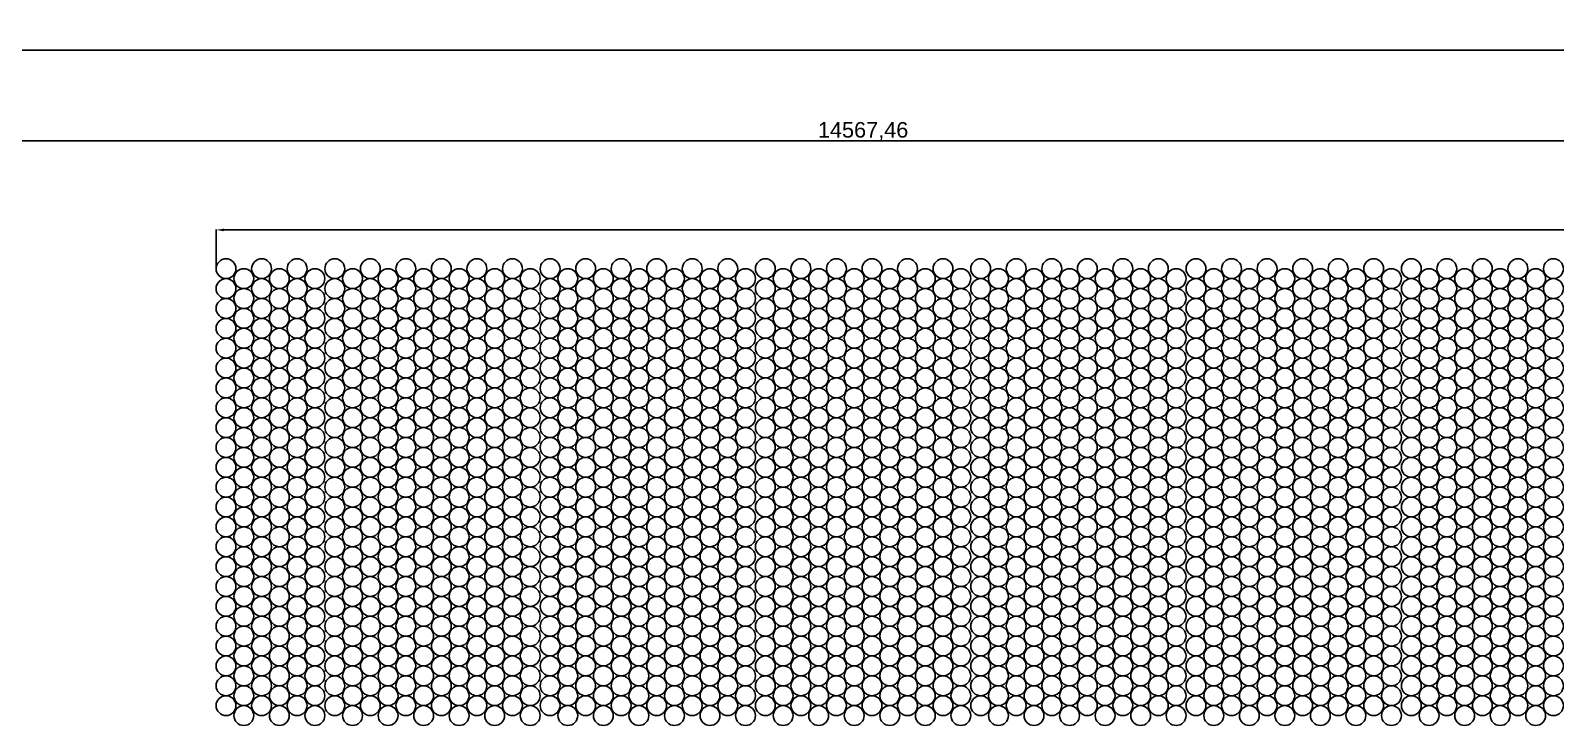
# Model space of a CAD drawing. Header units: millimetres. Extents: x -918 to 51042, y -35619 to 21649.
# Drawn here: x 7150 to 12064, y -30687 to -28447 of the extents above; entities that cross this region are included whole.
import ezdxf

# ---------------------------------------------------------------- set-up
doc = ezdxf.new("R2010")
doc.units = ezdxf.units.MM
doc.layers.add('для лазера', color=7, linetype='Continuous')
doc.styles.get("Standard").update_dxf_attribs({"font": 'arial.ttf'})
doc.dimstyles.new('ISO-25', dxfattribs={"dimtxt": 2.5, "dimasz": 2.5, "dimexe": 1.25, "dimexo": 0.625, "dimtad": 1, "dimtxsty": 'Standard', "dimcen": 2.5, "dimadec": 0, "dimazin": 0, "dimtfac": 1, "dimtmove": 0, "dimatfit": 3, "dimfxl": 1, "dimarcsym": 0})

# ---------------------------------------------------------------- blocks, each defined once
blk = doc.blocks.new('*D43')
at = {"layer": 'Defpoints', "color": 0, "transparency": 16777216}
for p in [(16773, -29089.8), (7748.1, -29214.8), (16773, -29246.8)]:
    blk.add_point(p, dxfattribs=at)
at = {"layer": 'для лазера', "color": 0, "lineweight": -2, "transparency": 16777216}
for p, q in [((7748.1, -29214.1), (7748.1, -29088.5)), ((16773, -29246.2), (16773, -29088.5)), ((7773.1, -29089.8), (16748, -29089.8))]:
    blk.add_line(p, q, dxfattribs=at)
at = {"layer": 'для лазера', "color": 0, "transparency": 16777216}
for points in [[(7773.1, -29085.6), (7773.1, -29093.9), (7748.1, -29089.8)], [(16748, -29085.6), (16748, -29093.9), (16773, -29089.8)]]:
    blk.add_solid(points, dxfattribs=at)
at = {"layer": 'для лазера', "color": 0, "transparency": 16777216, "insert": (12260.5, -29059.1), "char_height": 50, "attachment_point": 5}
blk.add_mtext('9024,9', dxfattribs=at)
blk = doc.blocks.new('*D44')
at = {"layer": 'Defpoints', "color": 0, "transparency": 16777216}
for p in [(2549, -28802.5), (2549, -29214.7), (17116.5, -29246.8)]:
    blk.add_point(p, dxfattribs=at)
at = {"layer": 'для лазера', "color": 0, "lineweight": -2, "transparency": 16777216}
for p, q in [((2549, -29214.1), (2549, -28801.2)), ((17091.5, -28802.5), (2574, -28802.5)), ((17116.5, -29246.1), (17116.5, -28801.2))]:
    blk.add_line(p, q, dxfattribs=at)
at = {"layer": 'для лазера', "color": 0, "transparency": 16777216}
for points in [[(2574, -28798.3), (2574, -28806.6), (2549, -28802.5)], [(17091.5, -28798.3), (17091.5, -28806.6), (17116.5, -28802.5)]]:
    blk.add_solid(points, dxfattribs=at)
at = {"layer": 'для лазера', "color": 0, "transparency": 16777216, "insert": (9832.7, -28771.8), "char_height": 50, "attachment_point": 5}
blk.add_mtext('14567,46', dxfattribs=at)
blk = doc.blocks.new('*D39')
at = {"layer": 'Defpoints', "color": 0, "transparency": 16777216}
for p in [(2549, -28510.5), (2549, -29214.7), (21972, -29246.8)]:
    blk.add_point(p, dxfattribs=at)
at = {"layer": 'для лазера', "color": 0, "lineweight": -2, "transparency": 16777216}
for p, q in [((2549, -29214.1), (2549, -28509.3)), ((21947, -28510.5), (2574, -28510.5)), ((21972, -29246.1), (21972, -28509.3))]:
    blk.add_line(p, q, dxfattribs=at)
at = {"layer": 'для лазера', "color": 0, "transparency": 16777216}
for points in [[(2574, -28506.4), (2574, -28514.7), (2549, -28510.5)], [(21947, -28506.4), (21947, -28514.7), (21972, -28510.5)]]:
    blk.add_solid(points, dxfattribs=at)
at = {"layer": 'для лазера', "color": 0, "transparency": 16777216, "insert": (12260.5, -28479.9), "char_height": 50, "attachment_point": 5}
blk.add_mtext('19423,03', dxfattribs=at)

msp = doc.modelspace()

# ---------------------------------------------------------------- linework, layer by layer
at = {"layer": 'для лазера', "color": 30, "true_color": 0xf26722}
for centre in [(7780.066, -29214.775), (7894.566, -29214.775), (8009.066, -29214.775), (8130.328, -29214.775), (8244.828, -29214.775), (8359.328, -29214.775), (8473.828, -29214.775), (8588.328, -29214.775), (8702.828, -29214.775), (8824.089, -29214.775), (8938.589, -29214.775), (9053.089, -29214.775), (9167.589, -29214.775), (9282.089, -29214.775), (9396.589, -29214.775), (9517.851, -29214.775), (9632.351, -29214.775), (9746.851, -29214.775), (9861.351, -29214.775), (9975.851, -29214.775), (10090.351, -29214.775), (10211.612, -29214.775), (10326.112, -29214.775), (10440.612, -29214.775), (10555.112, -29214.775), (10669.612, -29214.775), (10784.112, -29214.775), (10905.374, -29214.775), (11019.874, -29214.775), (11134.374, -29214.775), (11248.874, -29214.775), (11363.374, -29214.775), (11477.874, -29214.775), (11599.136, -29214.775), (11713.636, -29214.775), (11828.136, -29214.775), (11942.636, -29214.775), (12057.136, -29214.775), (7837.328, -29246.775), (7951.828, -29246.775), (8066.328, -29246.775), (8187.589, -29246.775), (8302.089, -29246.775), (8416.589, -29246.775), (8531.089, -29246.775), (8645.589, -29246.775), (8760.089, -29246.775), (8881.351, -29246.775), (8995.851, -29246.775), (9110.351, -29246.775), (9224.851, -29246.775), (9339.351, -29246.775), (9453.851, -29246.775), (9575.112, -29246.775), (9689.612, -29246.775), (9804.112, -29246.775), (9918.612, -29246.775), (10033.112, -29246.775), (10147.612, -29246.775), (10268.874, -29246.775), (10383.374, -29246.775), (10497.874, -29246.775), (10612.374, -29246.775), (10726.874, -29246.775), (10841.374, -29246.775), (10962.636, -29246.775), (11077.136, -29246.775), (11191.636, -29246.775), (11306.136, -29246.775), (11420.636, -29246.775), (11535.136, -29246.775), (11656.397, -29246.775), (11770.897, -29246.775), (11885.397, -29246.775), (11999.897, -29246.775), (7780.066, -29278.775), (7837.328, -29310.775), (7894.566, -29278.775), (7951.828, -29310.775), (8009.066, -29278.775), (8066.328, -29310.775), (8130.328, -29278.775), (8187.589, -29310.775), (8244.828, -29278.775), (8302.089, -29310.775), (8359.328, -29278.775), (8416.589, -29310.775), (8473.828, -29278.775), (8531.089, -29310.775), (8588.328, -29278.775), (8645.589, -29310.775), (8702.828, -29278.775), (8760.089, -29310.775), (8824.089, -29278.775), (8881.351, -29310.775), (8938.589, -29278.775), (8995.851, -29310.775), (9053.089, -29278.775), (9110.351, -29310.775), (9167.589, -29278.775), (9224.851, -29310.775), (9282.089, -29278.775), (9339.351, -29310.775), (9396.589, -29278.775), (9453.851, -29310.775), (9517.851, -29278.775), (9575.112, -29310.775), (9632.351, -29278.775), (9689.612, -29310.775), (9746.851, -29278.775), (9804.112, -29310.775), (9861.351, -29278.775), (9918.612, -29310.775), (9975.851, -29278.775), (10033.112, -29310.775), (10090.351, -29278.775), (10147.612, -29310.775), (10211.612, -29278.775), (10268.874, -29310.775), (10326.112, -29278.775), (10383.374, -29310.775), (10440.612, -29278.775), (10497.874, -29310.775), (10555.112, -29278.775), (10612.374, -29310.775), (10669.612, -29278.775), (10726.874, -29310.775), (10784.112, -29278.775), (10841.374, -29310.775), (10905.374, -29278.775), (10962.636, -29310.775), (11019.874, -29278.775), (11077.136, -29310.775), (11134.374, -29278.775), (11191.636, -29310.775), (11248.874, -29278.775), (11306.136, -29310.775), (11363.374, -29278.775), (11420.636, -29310.775), (11477.874, -29278.775), (11535.136, -29310.775), (11599.136, -29278.775), (11656.397, -29310.775), (11713.636, -29278.775), (11770.897, -29310.775), (11828.136, -29278.775), (11885.397, -29310.775), (11942.636, -29278.775), (11999.897, -29310.775), (12057.136, -29278.775), (7780.066, -29342.775), (7894.566, -29342.775), (8009.066, -29342.775), (8130.328, -29342.775), (8244.828, -29342.775), (8359.328, -29342.775), (8473.828, -29342.775), (8588.328, -29342.775), (8702.828, -29342.775), (8824.089, -29342.775), (8938.589, -29342.775), (9053.089, -29342.775), (9167.589, -29342.775), (9282.089, -29342.775), (9396.589, -29342.775), (9517.851, -29342.775), (9632.351, -29342.775), (9746.851, -29342.775), (9861.351, -29342.775), (9975.851, -29342.775), (10090.351, -29342.775), (10211.612, -29342.775), (10326.112, -29342.775), (10440.612, -29342.775), (10555.112, -29342.775), (10669.612, -29342.775), (10784.112, -29342.775), (10905.374, -29342.775), (11019.874, -29342.775), (11134.374, -29342.775), (11248.874, -29342.775), (11363.374, -29342.775), (11477.874, -29342.775), (11599.136, -29342.775), (11713.636, -29342.775), (11828.136, -29342.775), (11942.636, -29342.775), (12057.136, -29342.775), (7780.066, -29406.775), (7837.328, -29374.775), (7894.566, -29406.775), (7951.828, -29374.775), (8009.066, -29406.775), (8066.328, -29374.775), (8130.328, -29406.775), (8187.589, -29374.775), (8244.828, -29406.775), (8302.089, -29374.775), (8359.328, -29406.775), (8416.589, -29374.775), (8473.828, -29406.775), (8531.089, -29374.775), (8588.328, -29406.775), (8645.589, -29374.775), (8702.828, -29406.775), (8760.089, -29374.775), (8824.089, -29406.775), (8881.351, -29374.775), (8938.589, -29406.775), (8995.851, -29374.775), (9053.089, -29406.775), (9110.351, -29374.775), (9167.589, -29406.775), (9224.851, -29374.775), (9282.089, -29406.775), (9339.351, -29374.775), (9396.589, -29406.775), (9453.851, -29374.775), (9517.851, -29406.775), (9575.112, -29374.775), (9632.351, -29406.775), (9689.612, -29374.775), (9746.851, -29406.775), (9804.112, -29374.775), (9861.351, -29406.775), (9918.612, -29374.775), (9975.851, -29406.775), (10033.112, -29374.775), (10090.351, -29406.775), (10147.612, -29374.775), (10211.612, -29406.775), (10268.874, -29374.775), (10326.112, -29406.775), (10383.374, -29374.775), (10440.612, -29406.775), (10497.874, -29374.775), (10555.112, -29406.775), (10612.374, -29374.775), (10669.612, -29406.775), (10726.874, -29374.775), (10784.112, -29406.775), (10841.374, -29374.775), (10905.374, -29406.775), (10962.636, -29374.775), (11019.874, -29406.775), (11077.136, -29374.775), (11134.374, -29406.775), (11191.636, -29374.775), (11248.874, -29406.775), (11306.136, -29374.775), (11363.374, -29406.775), (11420.636, -29374.775), (11477.874, -29406.775), (11535.136, -29374.775), (11599.136, -29406.775), (11656.397, -29374.775), (11713.636, -29406.775), (11770.897, -29374.775), (11828.136, -29406.775), (11885.397, -29374.775), (11942.636, -29406.775), (11999.897, -29374.775), (12057.136, -29406.775), (7837.328, -29438.775), (7951.828, -29438.775), (8066.328, -29438.775), (8187.589, -29438.775), (8302.089, -29438.775), (8416.589, -29438.775), (8531.089, -29438.775), (8645.589, -29438.775), (8760.089, -29438.775), (8881.351, -29438.775), (8995.851, -29438.775), (9110.351, -29438.775), (9224.851, -29438.775), (9339.351, -29438.775), (9453.851, -29438.775), (9575.112, -29438.775), (9689.612, -29438.775), (9804.112, -29438.775), (9918.612, -29438.775), (10033.112, -29438.775), (10147.612, -29438.775), (10268.874, -29438.775), (10383.374, -29438.775), (10497.874, -29438.775), (10612.374, -29438.775), (10726.874, -29438.775), (10841.374, -29438.775), (10962.636, -29438.775), (11077.136, -29438.775), (11191.636, -29438.775), (11306.136, -29438.775), (11420.636, -29438.775), (11535.136, -29438.775), (11656.397, -29438.775), (11770.897, -29438.775), (11885.397, -29438.775), (11999.897, -29438.775), (7780.066, -29470.775), (7837.328, -29502.775), (7894.566, -29470.775), (7951.828, -29502.775), (8009.066, -29470.775), (8066.328, -29502.775), (8130.328, -29470.775), (8187.589, -29502.775), (8244.828, -29470.775), (8302.089, -29502.775), (8359.328, -29470.775), (8416.589, -29502.775), (8473.828, -29470.775), (8531.089, -29502.775), (8588.328, -29470.775), (8645.589, -29502.775), (8702.828, -29470.775), (8760.089, -29502.775), (8824.089, -29470.775), (8881.351, -29502.775), (8938.589, -29470.775), (8995.851, -29502.775), (9053.089, -29470.775), (9110.351, -29502.775), (9167.589, -29470.775), (9224.851, -29502.775), (9282.089, -29470.775), (9339.351, -29502.775), (9396.589, -29470.775), (9453.851, -29502.775), (9517.851, -29470.775), (9575.112, -29502.775), (9632.351, -29470.775), (9689.612, -29502.775), (9746.851, -29470.775), (9804.112, -29502.775), (9861.351, -29470.775), (9918.612, -29502.775), (9975.851, -29470.775), (10033.112, -29502.775), (10090.351, -29470.775), (10147.612, -29502.775), (10211.612, -29470.775), (10268.874, -29502.775), (10326.112, -29470.775), (10383.374, -29502.775), (10440.612, -29470.775), (10497.874, -29502.775), (10555.112, -29470.775), (10612.374, -29502.775), (10669.612, -29470.775), (10726.874, -29502.775), (10784.112, -29470.775), (10841.374, -29502.775), (10905.374, -29470.775), (10962.636, -29502.775), (11019.874, -29470.775), (11077.136, -29502.775), (11134.374, -29470.775), (11191.636, -29502.775), (11248.874, -29470.775), (11306.136, -29502.775), (11363.374, -29470.775), (11420.636, -29502.775), (11477.874, -29470.775), (11535.136, -29502.775), (11599.136, -29470.775), (11656.397, -29502.775), (11713.636, -29470.775), (11770.897, -29502.775), (11828.136, -29470.775), (11885.397, -29502.775), (11942.636, -29470.775), (11999.897, -29502.775), (12057.136, -29470.775), (7780.066, -29534.775), (7894.566, -29534.775), (8009.066, -29534.775), (8130.328, -29534.775), (8244.828, -29534.775), (8359.328, -29534.775), (8473.828, -29534.775), (8588.328, -29534.775), (8702.828, -29534.775), (8824.089, -29534.775), (8938.589, -29534.775), (9053.089, -29534.775), (9167.589, -29534.775), (9282.089, -29534.775), (9396.589, -29534.775), (9517.851, -29534.775), (9632.351, -29534.775), (9746.851, -29534.775), (9861.351, -29534.775), (9975.851, -29534.775), (10090.351, -29534.775), (10211.612, -29534.775), (10326.112, -29534.775), (10440.612, -29534.775), (10555.112, -29534.775), (10669.612, -29534.775), (10784.112, -29534.775), (10905.374, -29534.775), (11019.874, -29534.775), (11134.374, -29534.775), (11248.874, -29534.775), (11363.374, -29534.775), (11477.874, -29534.775), (11599.136, -29534.775), (11713.636, -29534.775), (11828.136, -29534.775), (11942.636, -29534.775), (12057.136, -29534.775), (7780.066, -29598.775), (7837.328, -29566.775), (7894.566, -29598.775), (7951.828, -29566.775), (8009.066, -29598.775), (8066.328, -29566.775), (8130.328, -29598.775), (8187.589, -29566.775), (8244.828, -29598.775), (8302.089, -29566.775), (8359.328, -29598.775), (8416.589, -29566.775), (8473.828, -29598.775), (8531.089, -29566.775), (8588.328, -29598.775), (8645.589, -29566.775), (8702.828, -29598.775), (8760.089, -29566.775), (8824.089, -29598.775), (8881.351, -29566.775), (8938.589, -29598.775), (8995.851, -29566.775), (9053.089, -29598.775), (9110.351, -29566.775), (9167.589, -29598.775), (9224.851, -29566.775), (9282.089, -29598.775), (9339.351, -29566.775), (9396.589, -29598.775), (9453.851, -29566.775), (9517.851, -29598.775), (9575.112, -29566.775), (9632.351, -29598.775), (9689.612, -29566.775), (9746.851, -29598.775), (9804.112, -29566.775), (9861.351, -29598.775), (9918.612, -29566.775), (9975.851, -29598.775), (10033.112, -29566.775), (10090.351, -29598.775), (10147.612, -29566.775), (10211.612, -29598.775), (10268.874, -29566.775), (10326.112, -29598.775), (10383.374, -29566.775), (10440.612, -29598.775), (10497.874, -29566.775), (10555.112, -29598.775), (10612.374, -29566.775), (10669.612, -29598.775), (10726.874, -29566.775), (10784.112, -29598.775), (10841.374, -29566.775), (10905.374, -29598.775), (10962.636, -29566.775), (11019.874, -29598.775), (11077.136, -29566.775), (11134.374, -29598.775), (11191.636, -29566.775), (11248.874, -29598.775), (11306.136, -29566.775), (11363.374, -29598.775), (11420.636, -29566.775), (11477.874, -29598.775), (11535.136, -29566.775), (11599.136, -29598.775), (11656.397, -29566.775), (11713.636, -29598.775), (11770.897, -29566.775), (11828.136, -29598.775), (11885.397, -29566.775), (11942.636, -29598.775), (11999.897, -29566.775), (12057.136, -29598.775), (7837.328, -29630.775), (7951.828, -29630.775), (8066.328, -29630.775), (8187.589, -29630.775), (8302.089, -29630.775), (8416.589, -29630.775), (8531.089, -29630.775), (8645.589, -29630.775), (8760.089, -29630.775), (8881.351, -29630.775), (8995.851, -29630.775), (9110.351, -29630.775), (9224.851, -29630.775), (9339.351, -29630.775), (9453.851, -29630.775), (9575.112, -29630.775), (9689.612, -29630.775), (9804.112, -29630.775), (9918.612, -29630.775), (10033.112, -29630.775), (10147.612, -29630.775), (10268.874, -29630.775), (10383.374, -29630.775), (10497.874, -29630.775), (10612.374, -29630.775), (10726.874, -29630.775), (10841.374, -29630.775), (10962.636, -29630.775), (11077.136, -29630.775), (11191.636, -29630.775), (11306.136, -29630.775), (11420.636, -29630.775), (11535.136, -29630.775), (11656.397, -29630.775), (11770.897, -29630.775), (11885.397, -29630.775), (11999.897, -29630.775), (7780.066, -29662.775), (7837.328, -29694.775), (7894.566, -29662.775), (7951.828, -29694.775), (8009.066, -29662.775), (8066.328, -29694.775), (8130.328, -29662.775), (8187.589, -29694.775), (8244.828, -29662.775), (8302.089, -29694.775), (8359.328, -29662.775), (8416.589, -29694.775), (8473.828, -29662.775), (8531.089, -29694.775), (8588.328, -29662.775), (8645.589, -29694.775), (8702.828, -29662.775), (8760.089, -29694.775), (8824.089, -29662.775), (8881.351, -29694.775), (8938.589, -29662.775), (8995.851, -29694.775), (9053.089, -29662.775), (9110.351, -29694.775), (9167.589, -29662.775), (9224.851, -29694.775), (9282.089, -29662.775), (9339.351, -29694.775), (9396.589, -29662.775), (9453.851, -29694.775), (9517.851, -29662.775), (9575.112, -29694.775), (9632.351, -29662.775), (9689.612, -29694.775), (9746.851, -29662.775), (9804.112, -29694.775), (9861.351, -29662.775), (9918.612, -29694.775), (9975.851, -29662.775), (10033.112, -29694.775), (10090.351, -29662.775), (10147.612, -29694.775), (10211.612, -29662.775), (10268.874, -29694.775), (10326.112, -29662.775), (10383.374, -29694.775), (10440.612, -29662.775), (10497.874, -29694.775), (10555.112, -29662.775), (10612.374, -29694.775), (10669.612, -29662.775), (10726.874, -29694.775), (10784.112, -29662.775), (10841.374, -29694.775), (10905.374, -29662.775), (10962.636, -29694.775), (11019.874, -29662.775), (11077.136, -29694.775), (11134.374, -29662.775), (11191.636, -29694.775), (11248.874, -29662.775), (11306.136, -29694.775), (11363.374, -29662.775), (11420.636, -29694.775), (11477.874, -29662.775), (11535.136, -29694.775), (11599.136, -29662.775), (11656.397, -29694.775), (11713.636, -29662.775), (11770.897, -29694.775), (11828.136, -29662.775), (11885.397, -29694.775), (11942.636, -29662.775), (11999.897, -29694.775), (12057.136, -29662.775), (7780.066, -29726.775), (7837.328, -29758.775), (7894.566, -29726.775), (7951.828, -29758.775), (8009.066, -29726.775), (8066.328, -29758.775), (8130.328, -29726.775), (8187.589, -29758.775), (8244.828, -29726.775), (8302.089, -29758.775), (8359.328, -29726.775), (8416.589, -29758.775), (8473.828, -29726.775), (8531.089, -29758.775), (8588.328, -29726.775), (8645.589, -29758.775), (8702.828, -29726.775), (8760.089, -29758.775), (8824.089, -29726.775), (8881.351, -29758.775), (8938.589, -29726.775), (8995.851, -29758.775), (9053.089, -29726.775), (9110.351, -29758.775), (9167.589, -29726.775), (9224.851, -29758.775), (9282.089, -29726.775), (9339.351, -29758.775), (9396.589, -29726.775), (9453.851, -29758.775), (9517.851, -29726.775), (9575.112, -29758.775), (9632.351, -29726.775), (9689.612, -29758.775), (9746.851, -29726.775), (9804.112, -29758.775), (9861.351, -29726.775), (9918.612, -29758.775), (9975.851, -29726.775), (10033.112, -29758.775), (10090.351, -29726.775), (10147.612, -29758.775), (10211.612, -29726.775), (10268.874, -29758.775), (10326.112, -29726.775), (10383.374, -29758.775), (10440.612, -29726.775), (10497.874, -29758.775), (10555.112, -29726.775), (10612.374, -29758.775), (10669.612, -29726.775), (10726.874, -29758.775), (10784.112, -29726.775), (10841.374, -29758.775), (10905.374, -29726.775), (10962.636, -29758.775), (11019.874, -29726.775), (11077.136, -29758.775), (11134.374, -29726.775), (11191.636, -29758.775), (11248.874, -29726.775), (11306.136, -29758.775), (11363.374, -29726.775), (11420.636, -29758.775), (11477.874, -29726.775), (11535.136, -29758.775), (11599.136, -29726.775), (11656.397, -29758.775), (11713.636, -29726.775), (11770.897, -29758.775), (11828.136, -29726.775), (11885.397, -29758.775), (11942.636, -29726.775), (11999.897, -29758.775), (12057.136, -29726.775), (7780.066, -29790.775), (7894.566, -29790.775), (8009.066, -29790.775), (8130.328, -29790.775), (8244.828, -29790.775), (8359.328, -29790.775), (8473.828, -29790.775), (8588.328, -29790.775), (8702.828, -29790.775), (8824.089, -29790.775), (8938.589, -29790.775), (9053.089, -29790.775), (9167.589, -29790.775), (9282.089, -29790.775), (9396.589, -29790.775), (9517.851, -29790.775), (9632.351, -29790.775), (9746.851, -29790.775), (9861.351, -29790.775), (9975.851, -29790.775), (10090.351, -29790.775), (10211.612, -29790.775), (10326.112, -29790.775), (10440.612, -29790.775), (10555.112, -29790.775), (10669.612, -29790.775), (10784.112, -29790.775), (10905.374, -29790.775), (11019.874, -29790.775), (11134.374, -29790.775), (11248.874, -29790.775), (11363.374, -29790.775), (11477.874, -29790.775), (11599.136, -29790.775), (11713.636, -29790.775), (11828.136, -29790.775), (11942.636, -29790.775), (12057.136, -29790.775), (7780.066, -29854.775), (7837.328, -29822.775), (7894.566, -29854.775), (7951.828, -29822.775), (8009.066, -29854.775), (8066.328, -29822.775), (8130.328, -29854.775), (8187.589, -29822.775), (8244.828, -29854.775), (8302.089, -29822.775), (8359.328, -29854.775), (8416.589, -29822.775), (8473.828, -29854.775), (8531.089, -29822.775), (8588.328, -29854.775), (8645.589, -29822.775), (8702.828, -29854.775), (8760.089, -29822.775), (8824.089, -29854.775), (8881.351, -29822.775), (8938.589, -29854.775), (8995.851, -29822.775), (9053.089, -29854.775), (9110.351, -29822.775), (9167.589, -29854.775), (9224.851, -29822.775), (9282.089, -29854.775), (9339.351, -29822.775), (9396.589, -29854.775), (9453.851, -29822.775), (9517.851, -29854.775), (9575.112, -29822.775), (9632.351, -29854.775), (9689.612, -29822.775), (9746.851, -29854.775), (9804.112, -29822.775), (9861.351, -29854.775), (9918.612, -29822.775), (9975.851, -29854.775), (10033.112, -29822.775), (10090.351, -29854.775), (10147.612, -29822.775), (10211.612, -29854.775), (10268.874, -29822.775), (10326.112, -29854.775), (10383.374, -29822.775), (10440.612, -29854.775), (10497.874, -29822.775), (10555.112, -29854.775), (10612.374, -29822.775), (10669.612, -29854.775), (10726.874, -29822.775), (10784.112, -29854.775), (10841.374, -29822.775), (10905.374, -29854.775), (10962.636, -29822.775), (11019.874, -29854.775), (11077.136, -29822.775), (11134.374, -29854.775), (11191.636, -29822.775), (11248.874, -29854.775), (11306.136, -29822.775), (11363.374, -29854.775), (11420.636, -29822.775), (11477.874, -29854.775), (11535.136, -29822.775), (11599.136, -29854.775), (11656.397, -29822.775), (11713.636, -29854.775), (11770.897, -29822.775), (11828.136, -29854.775), (11885.397, -29822.775), (11942.636, -29854.775), (11999.897, -29822.775), (12057.136, -29854.775), (7837.328, -29886.775), (7951.828, -29886.775), (8066.328, -29886.775), (8187.589, -29886.775), (8302.089, -29886.775), (8416.589, -29886.775), (8531.089, -29886.775), (8645.589, -29886.775), (8760.089, -29886.775), (8881.351, -29886.775), (8995.851, -29886.775), (9110.351, -29886.775), (9224.851, -29886.775), (9339.351, -29886.775), (9453.851, -29886.775), (9575.112, -29886.775), (9689.612, -29886.775), (9804.112, -29886.775), (9918.612, -29886.775), (10033.112, -29886.775), (10147.612, -29886.775), (10268.874, -29886.775), (10383.374, -29886.775), (10497.874, -29886.775), (10612.374, -29886.775), (10726.874, -29886.775), (10841.374, -29886.775), (10962.636, -29886.775), (11077.136, -29886.775), (11191.636, -29886.775), (11306.136, -29886.775), (11420.636, -29886.775), (11535.136, -29886.775), (11656.397, -29886.775), (11770.897, -29886.775), (11885.397, -29886.775), (11999.897, -29886.775), (7780.066, -29918.775), (7837.328, -29950.775), (7894.566, -29918.775), (7951.828, -29950.775), (8009.066, -29918.775), (8066.328, -29950.775), (8130.328, -29918.775), (8187.589, -29950.775), (8244.828, -29918.775), (8302.089, -29950.775), (8359.328, -29918.775), (8416.589, -29950.775), (8473.828, -29918.775), (8531.089, -29950.775), (8588.328, -29918.775), (8645.589, -29950.775), (8702.828, -29918.775), (8760.089, -29950.775), (8824.089, -29918.775), (8881.351, -29950.775), (8938.589, -29918.775), (8995.851, -29950.775), (9053.089, -29918.775), (9110.351, -29950.775), (9167.589, -29918.775), (9224.851, -29950.775), (9282.089, -29918.775), (9339.351, -29950.775), (9396.589, -29918.775), (9453.851, -29950.775), (9517.851, -29918.775), (9575.112, -29950.775), (9632.351, -29918.775), (9689.612, -29950.775), (9746.851, -29918.775), (9804.112, -29950.775), (9861.351, -29918.775), (9918.612, -29950.775), (9975.851, -29918.775), (10033.112, -29950.775), (10090.351, -29918.775), (10147.612, -29950.775), (10211.612, -29918.775), (10268.874, -29950.775), (10326.112, -29918.775), (10383.374, -29950.775), (10440.612, -29918.775), (10497.874, -29950.775), (10555.112, -29918.775), (10612.374, -29950.775), (10669.612, -29918.775), (10726.874, -29950.775), (10784.112, -29918.775), (10841.374, -29950.775), (10905.374, -29918.775), (10962.636, -29950.775), (11019.874, -29918.775), (11077.136, -29950.775), (11134.374, -29918.775), (11191.636, -29950.775), (11248.874, -29918.775), (11306.136, -29950.775), (11363.374, -29918.775), (11420.636, -29950.775), (11477.874, -29918.775), (11535.136, -29950.775), (11599.136, -29918.775), (11656.397, -29950.775), (11713.636, -29918.775), (11770.897, -29950.775), (11828.136, -29918.775), (11885.397, -29950.775), (11942.636, -29918.775), (11999.897, -29950.775), (12057.136, -29918.775), (7780.066, -29982.775), (7894.566, -29982.775), (8009.066, -29982.775), (8130.328, -29982.775), (8244.828, -29982.775), (8359.328, -29982.775), (8473.828, -29982.775), (8588.328, -29982.775), (8702.828, -29982.775), (8824.089, -29982.775), (8938.589, -29982.775), (9053.089, -29982.775), (9167.589, -29982.775), (9282.089, -29982.775), (9396.589, -29982.775), (9517.851, -29982.775), (9632.351, -29982.775), (9746.851, -29982.775), (9861.351, -29982.775), (9975.851, -29982.775), (10090.351, -29982.775), (10211.612, -29982.775), (10326.112, -29982.775), (10440.612, -29982.775), (10555.112, -29982.775), (10669.612, -29982.775), (10784.112, -29982.775), (10905.374, -29982.775), (11019.874, -29982.775), (11134.374, -29982.775), (11248.874, -29982.775), (11363.374, -29982.775), (11477.874, -29982.775), (11599.136, -29982.775), (11713.636, -29982.775), (11828.136, -29982.775), (11942.636, -29982.775), (12057.136, -29982.775), (7780.066, -30046.775), (7837.328, -30014.775), (7894.566, -30046.775), (7951.828, -30014.775), (8009.066, -30046.775), (8066.328, -30014.775), (8130.328, -30046.775), (8187.589, -30014.775), (8244.828, -30046.775), (8302.089, -30014.775), (8359.328, -30046.775), (8416.589, -30014.775), (8473.828, -30046.775), (8531.089, -30014.775), (8588.328, -30046.775), (8645.589, -30014.775), (8702.828, -30046.775), (8760.089, -30014.775), (8824.089, -30046.775), (8881.351, -30014.775), (8938.589, -30046.775), (8995.851, -30014.775), (9053.089, -30046.775), (9110.351, -30014.775), (9167.589, -30046.775), (9224.851, -30014.775), (9282.089, -30046.775), (9339.351, -30014.775), (9396.589, -30046.775), (9453.851, -30014.775), (9517.851, -30046.775), (9575.112, -30014.775), (9632.351, -30046.775), (9689.612, -30014.775), (9746.851, -30046.775), (9804.112, -30014.775), (9861.351, -30046.775), (9918.612, -30014.775), (9975.851, -30046.775), (10033.112, -30014.775), (10090.351, -30046.775), (10147.612, -30014.775), (10211.612, -30046.775), (10268.874, -30014.775), (10326.112, -30046.775), (10383.374, -30014.775), (10440.612, -30046.775), (10497.874, -30014.775), (10555.112, -30046.775), (10612.374, -30014.775), (10669.612, -30046.775), (10726.874, -30014.775), (10784.112, -30046.775), (10841.374, -30014.775), (10905.374, -30046.775), (10962.636, -30014.775), (11019.874, -30046.775), (11077.136, -30014.775), (11134.374, -30046.775), (11191.636, -30014.775), (11248.874, -30046.775), (11306.136, -30014.775), (11363.374, -30046.775), (11420.636, -30014.775), (11477.874, -30046.775), (11535.136, -30014.775), (11599.136, -30046.775), (11656.397, -30014.775), (11713.636, -30046.775), (11770.897, -30014.775), (11828.136, -30046.775), (11885.397, -30014.775), (11942.636, -30046.775), (11999.897, -30014.775), (12057.136, -30046.775), (7837.328, -30078.775), (7951.828, -30078.775), (8066.328, -30078.775), (8187.589, -30078.775), (8302.089, -30078.775), (8416.589, -30078.775), (8531.089, -30078.775), (8645.589, -30078.775), (8760.089, -30078.775), (8881.351, -30078.775), (8995.851, -30078.775), (9110.351, -30078.775), (9224.851, -30078.775), (9339.351, -30078.775), (9453.851, -30078.775), (9575.112, -30078.775), (9689.612, -30078.775), (9804.112, -30078.775), (9918.612, -30078.775), (10033.112, -30078.775), (10147.612, -30078.775), (10268.874, -30078.775), (10383.374, -30078.775), (10497.874, -30078.775), (10612.374, -30078.775), (10726.874, -30078.775), (10841.374, -30078.775), (10962.636, -30078.775), (11077.136, -30078.775), (11191.636, -30078.775), (11306.136, -30078.775), (11420.636, -30078.775), (11535.136, -30078.775), (11656.397, -30078.775), (11770.897, -30078.775), (11885.397, -30078.775), (11999.897, -30078.775), (7780.066, -30110.775), (7837.328, -30142.775), (7894.566, -30110.775), (7951.828, -30142.775), (8009.066, -30110.775), (8066.328, -30142.775), (8130.328, -30110.775), (8187.589, -30142.775), (8244.828, -30110.775), (8302.089, -30142.775), (8359.328, -30110.775), (8416.589, -30142.775), (8473.828, -30110.775), (8531.089, -30142.775), (8588.328, -30110.775), (8645.589, -30142.775), (8702.828, -30110.775), (8760.089, -30142.775), (8824.089, -30110.775), (8881.351, -30142.775), (8938.589, -30110.775), (8995.851, -30142.775), (9053.089, -30110.775), (9110.351, -30142.775), (9167.589, -30110.775), (9224.851, -30142.775), (9282.089, -30110.775), (9339.351, -30142.775), (9396.589, -30110.775), (9453.851, -30142.775), (9517.851, -30110.775), (9575.112, -30142.775), (9632.351, -30110.775), (9689.612, -30142.775), (9746.851, -30110.775), (9804.112, -30142.775), (9861.351, -30110.775), (9918.612, -30142.775), (9975.851, -30110.775), (10033.112, -30142.775), (10090.351, -30110.775), (10147.612, -30142.775), (10211.612, -30110.775), (10268.874, -30142.775), (10326.112, -30110.775), (10383.374, -30142.775), (10440.612, -30110.775), (10497.874, -30142.775), (10555.112, -30110.775), (10612.374, -30142.775), (10669.612, -30110.775), (10726.874, -30142.775), (10784.112, -30110.775), (10841.374, -30142.775), (10905.374, -30110.775), (10962.636, -30142.775), (11019.874, -30110.775), (11077.136, -30142.775), (11134.374, -30110.775), (11191.636, -30142.775), (11248.874, -30110.775), (11306.136, -30142.775), (11363.374, -30110.775), (11420.636, -30142.775), (11477.874, -30110.775), (11535.136, -30142.775), (11599.136, -30110.775), (11656.397, -30142.775), (11713.636, -30110.775), (11770.897, -30142.775), (11828.136, -30110.775), (11885.397, -30142.775), (11942.636, -30110.775), (11999.897, -30142.775), (12057.136, -30110.775), (7780.066, -30174.775), (7894.566, -30174.775), (8009.066, -30174.775), (8130.328, -30174.775), (8244.828, -30174.775), (8359.328, -30174.775), (8473.828, -30174.775), (8588.328, -30174.775), (8702.828, -30174.775), (8824.089, -30174.775), (8938.589, -30174.775), (9053.089, -30174.775), (9167.589, -30174.775), (9282.089, -30174.775), (9396.589, -30174.775), (9517.851, -30174.775), (9632.351, -30174.775), (9746.851, -30174.775), (9861.351, -30174.775), (9975.851, -30174.775), (10090.351, -30174.775), (10211.612, -30174.775), (10326.112, -30174.775), (10440.612, -30174.775), (10555.112, -30174.775), (10669.612, -30174.775), (10784.112, -30174.775), (10905.374, -30174.775), (11019.874, -30174.775), (11134.374, -30174.775), (11248.874, -30174.775), (11363.374, -30174.775), (11477.874, -30174.775), (11599.136, -30174.775), (11713.636, -30174.775), (11828.136, -30174.775), (11942.636, -30174.775), (12057.136, -30174.775), (7780.066, -30238.775), (7837.328, -30206.775), (7894.566, -30238.775), (7951.828, -30206.775), (8009.066, -30238.775), (8066.328, -30206.775), (8130.328, -30238.775), (8187.589, -30206.775), (8244.828, -30238.775), (8302.089, -30206.775), (8359.328, -30238.775), (8416.589, -30206.775), (8473.828, -30238.775), (8531.089, -30206.775), (8588.328, -30238.775), (8645.589, -30206.775), (8702.828, -30238.775), (8760.089, -30206.775), (8824.089, -30238.775), (8881.351, -30206.775), (8938.589, -30238.775), (8995.851, -30206.775), (9053.089, -30238.775), (9110.351, -30206.775), (9167.589, -30238.775), (9224.851, -30206.775), (9282.089, -30238.775), (9339.351, -30206.775), (9396.589, -30238.775), (9453.851, -30206.775), (9517.851, -30238.775), (9575.112, -30206.775), (9632.351, -30238.775), (9689.612, -30206.775), (9746.851, -30238.775), (9804.112, -30206.775), (9861.351, -30238.775), (9918.612, -30206.775), (9975.851, -30238.775), (10033.112, -30206.775), (10090.351, -30238.775), (10147.612, -30206.775), (10211.612, -30238.775), (10268.874, -30206.775), (10326.112, -30238.775), (10383.374, -30206.775), (10440.612, -30238.775), (10497.874, -30206.775), (10555.112, -30238.775), (10612.374, -30206.775), (10669.612, -30238.775), (10726.874, -30206.775), (10784.112, -30238.775), (10841.374, -30206.775), (10905.374, -30238.775), (10962.636, -30206.775), (11019.874, -30238.775), (11077.136, -30206.775), (11134.374, -30238.775), (11191.636, -30206.775), (11248.874, -30238.775), (11306.136, -30206.775), (11363.374, -30238.775), (11420.636, -30206.775), (11477.874, -30238.775), (11535.136, -30206.775), (11599.136, -30238.775), (11656.397, -30206.775), (11713.636, -30238.775), (11770.897, -30206.775), (11828.136, -30238.775), (11885.397, -30206.775), (11942.636, -30238.775), (11999.897, -30206.775), (12057.136, -30238.775), (7837.328, -30270.775), (7951.828, -30270.775), (8066.328, -30270.775), (8187.589, -30270.775), (8302.089, -30270.775), (8416.589, -30270.775), (8531.089, -30270.775), (8645.589, -30270.775), (8760.089, -30270.775), (8881.351, -30270.775), (8995.851, -30270.775), (9110.351, -30270.775), (9224.851, -30270.775), (9339.351, -30270.775), (9453.851, -30270.775), (9575.112, -30270.775), (9689.612, -30270.775), (9804.112, -30270.775), (9918.612, -30270.775), (10033.112, -30270.775), (10147.612, -30270.775), (10268.874, -30270.775), (10383.374, -30270.775), (10497.874, -30270.775), (10612.374, -30270.775), (10726.874, -30270.775), (10841.374, -30270.775), (10962.636, -30270.775), (11077.136, -30270.775), (11191.636, -30270.775), (11306.136, -30270.775), (11420.636, -30270.775), (11535.136, -30270.775), (11656.397, -30270.775), (11770.897, -30270.775), (11885.397, -30270.775), (11999.897, -30270.775), (7780.066, -30302.775), (7837.328, -30334.775), (7894.566, -30302.775), (7951.828, -30334.775), (8009.066, -30302.775), (8066.328, -30334.775), (8130.328, -30302.775), (8187.589, -30334.775), (8244.828, -30302.775), (8302.089, -30334.775), (8359.328, -30302.775), (8416.589, -30334.775), (8473.828, -30302.775), (8531.089, -30334.775), (8588.328, -30302.775), (8645.589, -30334.775), (8702.828, -30302.775), (8760.089, -30334.775), (8824.089, -30302.775), (8881.351, -30334.775), (8938.589, -30302.775), (8995.851, -30334.775), (9053.089, -30302.775), (9110.351, -30334.775), (9167.589, -30302.775), (9224.851, -30334.775), (9282.089, -30302.775), (9339.351, -30334.775), (9396.589, -30302.775), (9453.851, -30334.775), (9517.851, -30302.775), (9575.112, -30334.775), (9632.351, -30302.775), (9689.612, -30334.775), (9746.851, -30302.775), (9804.112, -30334.775), (9861.351, -30302.775), (9918.612, -30334.775), (9975.851, -30302.775), (10033.112, -30334.775), (10090.351, -30302.775), (10147.612, -30334.775), (10211.612, -30302.775), (10268.874, -30334.775), (10326.112, -30302.775), (10383.374, -30334.775), (10440.612, -30302.775), (10497.874, -30334.775), (10555.112, -30302.775), (10612.374, -30334.775), (10669.612, -30302.775), (10726.874, -30334.775), (10784.112, -30302.775), (10841.374, -30334.775), (10905.374, -30302.775), (10962.636, -30334.775), (11019.874, -30302.775), (11077.136, -30334.775), (11134.374, -30302.775), (11191.636, -30334.775), (11248.874, -30302.775), (11306.136, -30334.775), (11363.374, -30302.775), (11420.636, -30334.775), (11477.874, -30302.775), (11535.136, -30334.775), (11599.136, -30302.775), (11656.397, -30334.775), (11713.636, -30302.775), (11770.897, -30334.775), (11828.136, -30302.775), (11885.397, -30334.775), (11942.636, -30302.775), (11999.897, -30334.775), (12057.136, -30302.775), (7780.066, -30366.775), (7837.328, -30398.775), (7894.566, -30366.775), (7951.828, -30398.775), (8009.066, -30366.775), (8066.328, -30398.775), (8130.328, -30366.775), (8187.589, -30398.775), (8244.828, -30366.775), (8302.089, -30398.775), (8359.328, -30366.775), (8416.589, -30398.775), (8473.828, -30366.775), (8531.089, -30398.775), (8588.328, -30366.775), (8645.589, -30398.775), (8702.828, -30366.775), (8760.089, -30398.775), (8824.089, -30366.775), (8881.351, -30398.775), (8938.589, -30366.775), (8995.851, -30398.775), (9053.089, -30366.775), (9110.351, -30398.775), (9167.589, -30366.775), (9224.851, -30398.775), (9282.089, -30366.775), (9339.351, -30398.775), (9396.589, -30366.775), (9453.851, -30398.775), (9517.851, -30366.775), (9575.112, -30398.775), (9632.351, -30366.775), (9689.612, -30398.775), (9746.851, -30366.775), (9804.112, -30398.775), (9861.351, -30366.775), (9918.612, -30398.775), (9975.851, -30366.775), (10033.112, -30398.775), (10090.351, -30366.775), (10147.612, -30398.775), (10211.612, -30366.775), (10268.874, -30398.775), (10326.112, -30366.775), (10383.374, -30398.775), (10440.612, -30366.775), (10497.874, -30398.775), (10555.112, -30366.775), (10612.374, -30398.775), (10669.612, -30366.775), (10726.874, -30398.775), (10784.112, -30366.775), (10841.374, -30398.775), (10905.374, -30366.775), (10962.636, -30398.775), (11019.874, -30366.775), (11077.136, -30398.775), (11134.374, -30366.775), (11191.636, -30398.775), (11248.874, -30366.775), (11306.136, -30398.775), (11363.374, -30366.775), (11420.636, -30398.775), (11477.874, -30366.775), (11535.136, -30398.775), (11599.136, -30366.775), (11656.397, -30398.775), (11713.636, -30366.775), (11770.897, -30398.775), (11828.136, -30366.775), (11885.397, -30398.775), (11942.636, -30366.775), (11999.897, -30398.775), (12057.136, -30366.775), (7780.066, -30430.775), (7894.566, -30430.775), (8009.066, -30430.775), (8130.328, -30430.775), (8244.828, -30430.775), (8359.328, -30430.775), (8473.828, -30430.775), (8588.328, -30430.775), (8702.828, -30430.775), (8824.089, -30430.775), (8938.589, -30430.775), (9053.089, -30430.775), (9167.589, -30430.775), (9282.089, -30430.775), (9396.589, -30430.775), (9517.851, -30430.775), (9632.351, -30430.775), (9746.851, -30430.775), (9861.351, -30430.775), (9975.851, -30430.775), (10090.351, -30430.775), (10211.612, -30430.775), (10326.112, -30430.775), (10440.612, -30430.775), (10555.112, -30430.775), (10669.612, -30430.775), (10784.112, -30430.775), (10905.374, -30430.775), (11019.874, -30430.775), (11134.374, -30430.775), (11248.874, -30430.775), (11363.374, -30430.775), (11477.874, -30430.775), (11599.136, -30430.775), (11713.636, -30430.775), (11828.136, -30430.775), (11942.636, -30430.775), (12057.136, -30430.775), (7780.066, -30494.775), (7837.328, -30462.775), (7894.566, -30494.775), (7951.828, -30462.775), (8009.066, -30494.775), (8066.328, -30462.775), (8130.328, -30494.775), (8187.589, -30462.775), (8244.828, -30494.775), (8302.089, -30462.775), (8359.328, -30494.775), (8416.589, -30462.775), (8473.828, -30494.775), (8531.089, -30462.775), (8588.328, -30494.775), (8645.589, -30462.775), (8702.828, -30494.775), (8760.089, -30462.775), (8824.089, -30494.775), (8881.351, -30462.775), (8938.589, -30494.775), (8995.851, -30462.775), (9053.089, -30494.775), (9110.351, -30462.775), (9167.589, -30494.775), (9224.851, -30462.775), (9282.089, -30494.775), (9339.351, -30462.775), (9396.589, -30494.775), (9453.851, -30462.775), (9517.851, -30494.775), (9575.112, -30462.775), (9632.351, -30494.775), (9689.612, -30462.775), (9746.851, -30494.775), (9804.112, -30462.775), (9861.351, -30494.775), (9918.612, -30462.775), (9975.851, -30494.775), (10033.112, -30462.775), (10090.351, -30494.775), (10147.612, -30462.775), (10211.612, -30494.775), (10268.874, -30462.775), (10326.112, -30494.775), (10383.374, -30462.775), (10440.612, -30494.775), (10497.874, -30462.775), (10555.112, -30494.775), (10612.374, -30462.775), (10669.612, -30494.775), (10726.874, -30462.775), (10784.112, -30494.775), (10841.374, -30462.775), (10905.374, -30494.775), (10962.636, -30462.775), (11019.874, -30494.775), (11077.136, -30462.775), (11134.374, -30494.775), (11191.636, -30462.775), (11248.874, -30494.775), (11306.136, -30462.775), (11363.374, -30494.775), (11420.636, -30462.775), (11477.874, -30494.775), (11535.136, -30462.775), (11599.136, -30494.775), (11656.397, -30462.775), (11713.636, -30494.775), (11770.897, -30462.775), (11828.136, -30494.775), (11885.397, -30462.775), (11942.636, -30494.775), (11999.897, -30462.775), (12057.136, -30494.775), (7837.328, -30526.775), (7951.828, -30526.775), (8066.328, -30526.775), (8187.589, -30526.775), (8302.089, -30526.775), (8416.589, -30526.775), (8531.089, -30526.775), (8645.589, -30526.775), (8760.089, -30526.775), (8881.351, -30526.775), (8995.851, -30526.775), (9110.351, -30526.775), (9224.851, -30526.775), (9339.351, -30526.775), (9453.851, -30526.775), (9575.112, -30526.775), (9689.612, -30526.775), (9804.112, -30526.775), (9918.612, -30526.775), (10033.112, -30526.775), (10147.612, -30526.775), (10268.874, -30526.775), (10383.374, -30526.775), (10497.874, -30526.775), (10612.374, -30526.775), (10726.874, -30526.775), (10841.374, -30526.775), (10962.636, -30526.775), (11077.136, -30526.775), (11191.636, -30526.775), (11306.136, -30526.775), (11420.636, -30526.775), (11535.136, -30526.775), (11656.397, -30526.775), (11770.897, -30526.775), (11885.397, -30526.775), (11999.897, -30526.775), (7780.066, -30558.775), (7837.328, -30590.775), (7894.566, -30558.775), (7951.828, -30590.775), (8009.066, -30558.775), (8066.328, -30590.775), (8130.328, -30558.775), (8187.589, -30590.775), (8244.828, -30558.775), (8302.089, -30590.775), (8359.328, -30558.775), (8416.589, -30590.775), (8473.828, -30558.775), (8531.089, -30590.775), (8588.328, -30558.775), (8645.589, -30590.775), (8702.828, -30558.775), (8760.089, -30590.775), (8824.089, -30558.775), (8881.351, -30590.775), (8938.589, -30558.775), (8995.851, -30590.775), (9053.089, -30558.775), (9110.351, -30590.775), (9167.589, -30558.775), (9224.851, -30590.775), (9282.089, -30558.775), (9339.351, -30590.775), (9396.589, -30558.775), (9453.851, -30590.775), (9517.851, -30558.775), (9575.112, -30590.775), (9632.351, -30558.775), (9689.612, -30590.775), (9746.851, -30558.775), (9804.112, -30590.775), (9861.351, -30558.775), (9918.612, -30590.775), (9975.851, -30558.775), (10033.112, -30590.775), (10090.351, -30558.775), (10147.612, -30590.775), (10211.612, -30558.775), (10268.874, -30590.775), (10326.112, -30558.775), (10383.374, -30590.775), (10440.612, -30558.775), (10497.874, -30590.775), (10555.112, -30558.775), (10612.374, -30590.775), (10669.612, -30558.775), (10726.874, -30590.775), (10784.112, -30558.775), (10841.374, -30590.775), (10905.374, -30558.775), (10962.636, -30590.775), (11019.874, -30558.775), (11077.136, -30590.775), (11134.374, -30558.775), (11191.636, -30590.775), (11248.874, -30558.775), (11306.136, -30590.775), (11363.374, -30558.775), (11420.636, -30590.775), (11477.874, -30558.775), (11535.136, -30590.775), (11599.136, -30558.775), (11656.397, -30590.775), (11713.636, -30558.775), (11770.897, -30590.775), (11828.136, -30558.775), (11885.397, -30590.775), (11942.636, -30558.775), (11999.897, -30590.775), (12057.136, -30558.775), (7780.066, -30622.775), (7894.566, -30622.775), (8009.066, -30622.775), (8130.328, -30622.775), (8244.828, -30622.775), (8359.328, -30622.775), (8473.828, -30622.775), (8588.328, -30622.775), (8702.828, -30622.775), (8824.089, -30622.775), (8938.589, -30622.775), (9053.089, -30622.775), (9167.589, -30622.775), (9282.089, -30622.775), (9396.589, -30622.775), (9517.851, -30622.775), (9632.351, -30622.775), (9746.851, -30622.775), (9861.351, -30622.775), (9975.851, -30622.775), (10090.351, -30622.775), (10211.612, -30622.775), (10326.112, -30622.775), (10440.612, -30622.775), (10555.112, -30622.775), (10669.612, -30622.775), (10784.112, -30622.775), (10905.374, -30622.775), (11019.874, -30622.775), (11134.374, -30622.775), (11248.874, -30622.775), (11363.374, -30622.775), (11477.874, -30622.775), (11599.136, -30622.775), (11713.636, -30622.775), (11828.136, -30622.775), (11942.636, -30622.775), (12057.136, -30622.775), (7837.328, -30654.775), (7951.828, -30654.775), (8066.328, -30654.775), (8187.589, -30654.775), (8302.089, -30654.775), (8416.589, -30654.775), (8531.089, -30654.775), (8645.589, -30654.775), (8760.089, -30654.775), (8881.351, -30654.775), (8995.851, -30654.775), (9110.351, -30654.775), (9224.851, -30654.775), (9339.351, -30654.775), (9453.851, -30654.775), (9575.112, -30654.775), (9689.612, -30654.775), (9804.112, -30654.775), (9918.612, -30654.775), (10033.112, -30654.775), (10147.612, -30654.775), (10268.874, -30654.775), (10383.374, -30654.775), (10497.874, -30654.775), (10612.374, -30654.775), (10726.874, -30654.775), (10841.374, -30654.775), (10962.636, -30654.775), (11077.136, -30654.775), (11191.636, -30654.775), (11306.136, -30654.775), (11420.636, -30654.775), (11535.136, -30654.775), (11656.397, -30654.775), (11770.897, -30654.775), (11885.397, -30654.775), (11999.897, -30654.775)]:
    msp.add_circle(centre, 32, dxfattribs=at)

# ---------------------------------------------------------------- dimensions: what is measured, and where the dimension line sits
at = {"layer": 'для лазера'}
for base, p1, p2, picture, middle in [((2549.001, -28510.537), (21972.028, -29246.775), (2549.001, -29214.704), '*D39', (12260.514, -28479.865)), ((16772.963, -29089.756), (7748.066, -29214.775), (16772.963, -29246.784), '*D43', (12260.514, -29059.083))]:
    dim = msp.add_linear_dim(base=base, p1=p1, p2=p2, dimstyle='ISO-25', override={"dimtxt": 50, "dimasz": 25}, dxfattribs=at)
    dim.commit()
    dim.dimension.update_dxf_attribs({"geometry": picture, "text_midpoint": middle})
at = {"layer": 'для лазера', "color": 1}
dim = msp.add_linear_dim(base=(2549.001, -28802.47), p1=(17116.463, -29246.775), p2=(2549.001, -29214.704), dimstyle='ISO-25', override={"dimtxt": 50, "dimasz": 25}, dxfattribs=at)
dim.commit()
dim.dimension.update_dxf_attribs({"geometry": '*D44', "text_midpoint": (9832.732, -28771.797)})

doc.saveas('drawing.dxf')
